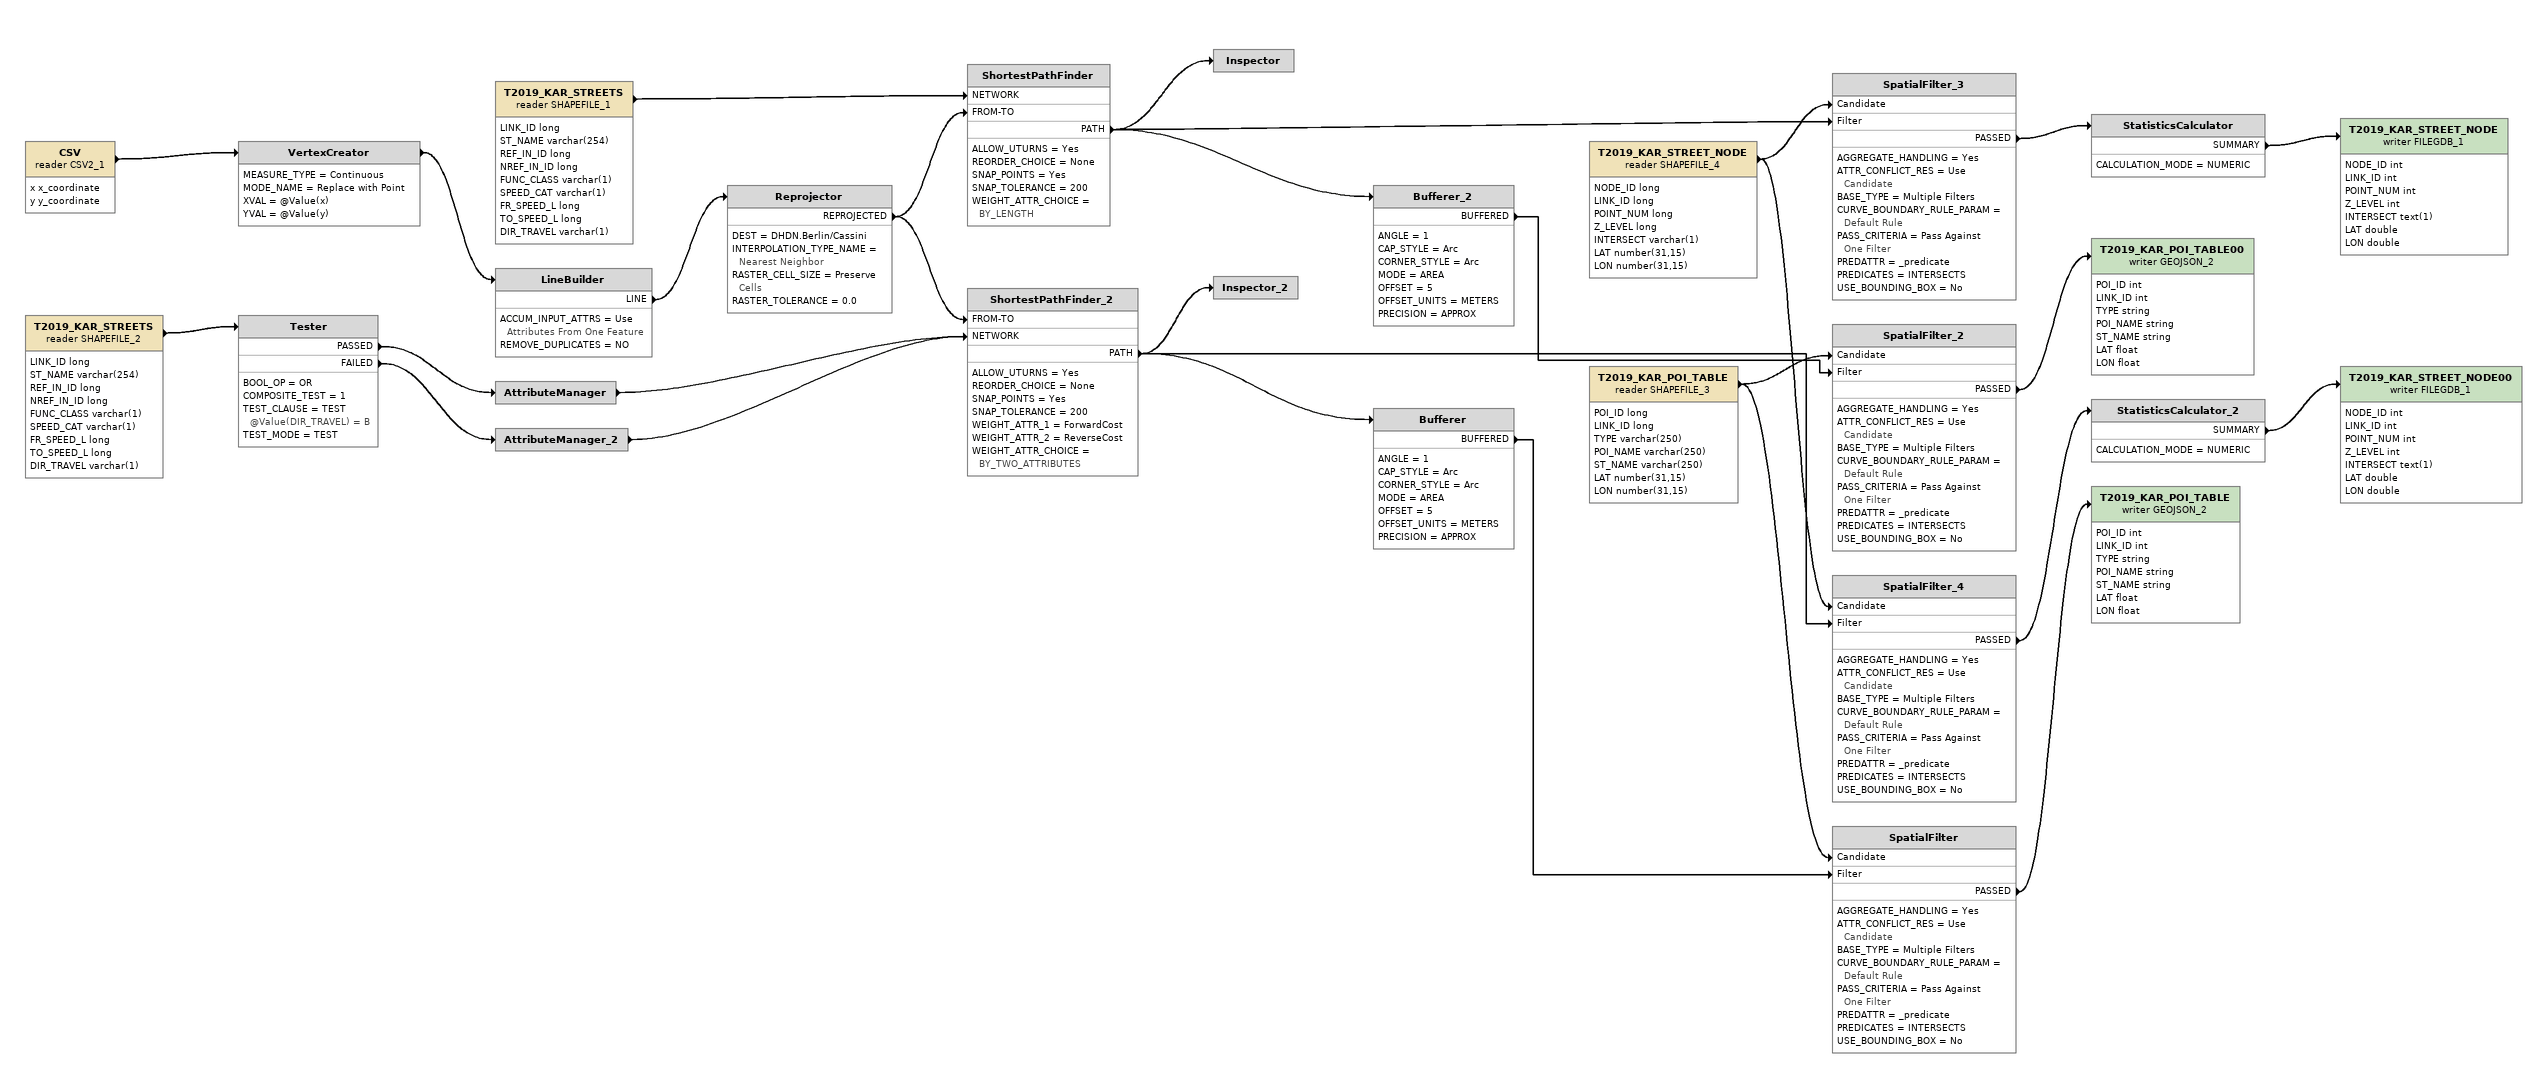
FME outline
CSV (reader CSV2_1)
    attributes: x x_coordinate, y y_coordinate
    -> VertexCreator
VertexCreator
    MEASURE_TYPE = Continuous
    MODE_NAME = Replace with Point
    XVAL = @Value(x)
    YVAL = @Value(y)
    -> LineBuilder
LineBuilder
    ACCUM_INPUT_ATTRS = Use Attributes From One Feature
    REMOVE_DUPLICATES = NO
    LINE -> Reprojector
Reprojector
    DEST = DHDN.Berlin/Cassini
    INTERPOLATION_TYPE_NAME = Nearest Neighbor
    RASTER_CELL_SIZE = Preserve Cells
    RASTER_TOLERANCE = 0.0
    REPROJECTED -> ShortestPathFinder [FROM-TO]
    REPROJECTED -> ShortestPathFinder_2 [FROM-TO]
T2019_KAR_STREETS (reader SHAPEFILE_2)
    attributes: LINK_ID long, ST_NAME varchar(254), REF_IN_ID long, NREF_IN_ID long, FUNC_CLASS varchar(1), SPEED_CAT varchar(1), FR_SPEED_L long, TO_SPEED_L long, DIR_TRAVEL varchar(1)
    -> Tester
Tester
    BOOL_OP = OR
    COMPOSITE_TEST = 1
    TEST_CLAUSE = TEST @Value(DIR_TRAVEL) = B
    TEST_MODE = TEST
    PASSED -> AttributeManager
    FAILED -> AttributeManager_2
AttributeManager
    -> ShortestPathFinder_2 [NETWORK]
AttributeManager_2
    -> ShortestPathFinder_2 [NETWORK]
ShortestPathFinder_2
    ALLOW_UTURNS = Yes
    REORDER_CHOICE = None
    SNAP_POINTS = Yes
    SNAP_TOLERANCE = 200
    WEIGHT_ATTR_1 = ForwardCost
    WEIGHT_ATTR_2 = ReverseCost
    WEIGHT_ATTR_CHOICE = BY_TWO_ATTRIBUTES
    PATH -> Inspector_2
    PATH -> Bufferer
    PATH -> SpatialFilter_4 [Filter]
Inspector_2
Bufferer
    ANGLE = 1
    CAP_STYLE = Arc
    CORNER_STYLE = Arc
    MODE = AREA
    OFFSET = 5
    OFFSET_UNITS = METERS
    PRECISION = APPROX
    BUFFERED -> SpatialFilter [Filter]
T2019_KAR_STREETS (reader SHAPEFILE_1)
    attributes: LINK_ID long, ST_NAME varchar(254), REF_IN_ID long, NREF_IN_ID long, FUNC_CLASS varchar(1), SPEED_CAT varchar(1), FR_SPEED_L long, TO_SPEED_L long, DIR_TRAVEL varchar(1)
    -> ShortestPathFinder [NETWORK]
ShortestPathFinder
    ALLOW_UTURNS = Yes
    REORDER_CHOICE = None
    SNAP_POINTS = Yes
    SNAP_TOLERANCE = 200
    WEIGHT_ATTR_CHOICE = BY_LENGTH
    PATH -> Inspector
    PATH -> Bufferer_2
    PATH -> SpatialFilter_3 [Filter]
Inspector
Bufferer_2
    ANGLE = 1
    CAP_STYLE = Arc
    CORNER_STYLE = Arc
    MODE = AREA
    OFFSET = 5
    OFFSET_UNITS = METERS
    PRECISION = APPROX
    BUFFERED -> SpatialFilter_2 [Filter]
T2019_KAR_STREET_NODE (reader SHAPEFILE_4)
    attributes: NODE_ID long, LINK_ID long, POINT_NUM long, Z_LEVEL long, INTERSECT varchar(1), LAT number(31,15), LON number(31,15)
    -> SpatialFilter_3 [Candidate]
    -> SpatialFilter_4 [Candidate]
SpatialFilter_3
    AGGREGATE_HANDLING = Yes
    ATTR_CONFLICT_RES = Use Candidate
    BASE_TYPE = Multiple Filters
    CURVE_BOUNDARY_RULE_PARAM = Default Rule
    PASS_CRITERIA = Pass Against One Filter
    PREDATTR = _predicate
    PREDICATES = INTERSECTS
    USE_BOUNDING_BOX = No
    PASSED -> StatisticsCalculator
StatisticsCalculator
    CALCULATION_MODE = NUMERIC
    SUMMARY -> T2019_KAR_STREET_NODE (writer FILEGDB_1)
T2019_KAR_STREET_NODE (writer FILEGDB_1)
    attributes: NODE_ID int, LINK_ID int, POINT_NUM int, Z_LEVEL int, INTERSECT text(1), LAT double, LON double
SpatialFilter_4
    AGGREGATE_HANDLING = Yes
    ATTR_CONFLICT_RES = Use Candidate
    BASE_TYPE = Multiple Filters
    CURVE_BOUNDARY_RULE_PARAM = Default Rule
    PASS_CRITERIA = Pass Against One Filter
    PREDATTR = _predicate
    PREDICATES = INTERSECTS
    USE_BOUNDING_BOX = No
    PASSED -> StatisticsCalculator_2
StatisticsCalculator_2
    CALCULATION_MODE = NUMERIC
    SUMMARY -> T2019_KAR_STREET_NODE00 (writer FILEGDB_1)
T2019_KAR_STREET_NODE00 (writer FILEGDB_1)
    attributes: NODE_ID int, LINK_ID int, POINT_NUM int, Z_LEVEL int, INTERSECT text(1), LAT double, LON double
T2019_KAR_POI_TABLE (reader SHAPEFILE_3)
    attributes: POI_ID long, LINK_ID long, TYPE varchar(250), POI_NAME varchar(250), ST_NAME varchar(250), LAT number(31,15), LON number(31,15)
    -> SpatialFilter [Candidate]
    -> SpatialFilter_2 [Candidate]
SpatialFilter_2
    AGGREGATE_HANDLING = Yes
    ATTR_CONFLICT_RES = Use Candidate
    BASE_TYPE = Multiple Filters
    CURVE_BOUNDARY_RULE_PARAM = Default Rule
    PASS_CRITERIA = Pass Against One Filter
    PREDATTR = _predicate
    PREDICATES = INTERSECTS
    USE_BOUNDING_BOX = No
    PASSED -> T2019_KAR_POI_TABLE00 (writer GEOJSON_2)
T2019_KAR_POI_TABLE00 (writer GEOJSON_2)
    attributes: POI_ID int, LINK_ID int, TYPE string, POI_NAME string, ST_NAME string, LAT float, LON float
SpatialFilter
    AGGREGATE_HANDLING = Yes
    ATTR_CONFLICT_RES = Use Candidate
    BASE_TYPE = Multiple Filters
    CURVE_BOUNDARY_RULE_PARAM = Default Rule
    PASS_CRITERIA = Pass Against One Filter
    PREDATTR = _predicate
    PREDICATES = INTERSECTS
    USE_BOUNDING_BOX = No
    PASSED -> T2019_KAR_POI_TABLE (writer GEOJSON_2)
T2019_KAR_POI_TABLE (writer GEOJSON_2)
    attributes: POI_ID int, LINK_ID int, TYPE string, POI_NAME string, ST_NAME string, LAT float, LON float
